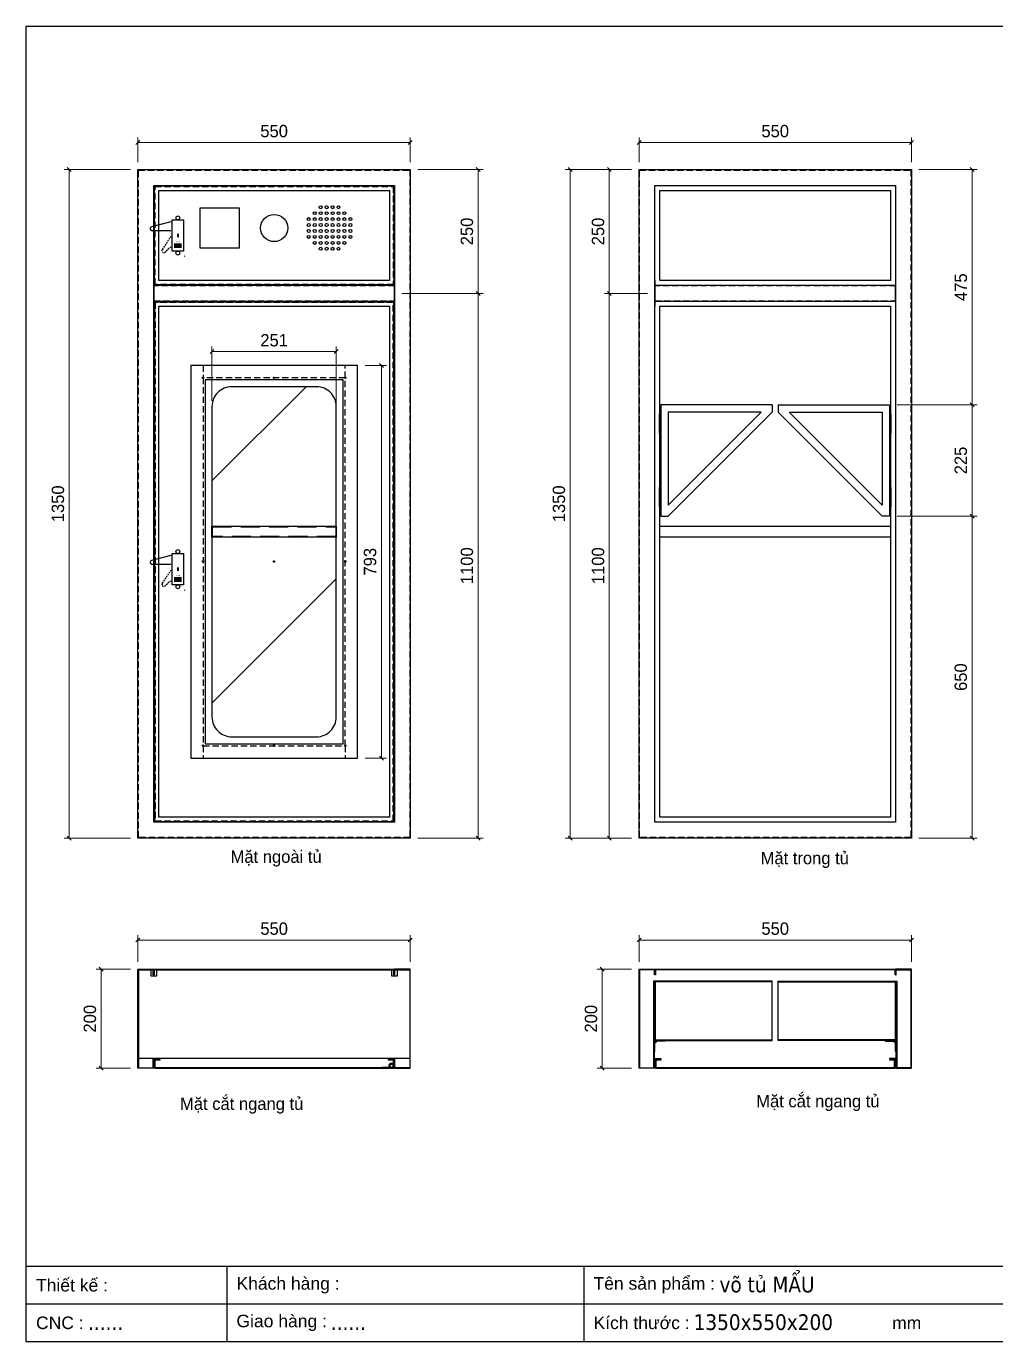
# Model space of a CAD drawing. Header units: millimetres. Extents: x 0 to 3757, y 0 to 2656.
# Drawn here: x 0 to 1958, y 0 to 2656 of the extents above; entities that cross this region are included whole.
import ezdxf
from ezdxf.enums import TextEntityAlignment as Align

# ---------------------------------------------------------------- set-up
doc = ezdxf.new("R2010")
doc.units = ezdxf.units.MM
doc.linetypes.add('HIDDEN2', pattern=[4.7625, 3.175, -1.5875])
doc.linetypes.add('HIDDENX2', pattern=[19.05, 12.7, -6.35])
doc.layers.add('bc', color=5, linetype='Continuous', lineweight=30)
doc.layers.add('DIM', color=253, linetype='Continuous')
doc.layers.add('FIRE PROTECTION', color=1, linetype='Continuous')
doc.styles.add('Arial', font='arial.ttf')
doc.styles.add('Tahoma (Input Text)', font='tahoma.ttf')
doc.dimstyles.new('Dim-25', dxfattribs={"dimtxt": 25, "dimasz": 8, "dimexe": 10, "dimexo": 15, "dimgap": 10, "dimtad": 1, "dimdec": 0, "dimtxsty": 'Standard', "dimblk": 'OBLIQUE', "dimcen": 10, "dimclrd": 5, "dimclre": 5, "dimclrt": 3, "dimazin": 3, "dimtfac": 1, "dimtdec": 0, "dimtmove": 0, "dimatfit": 3, "dimldrblk": 'OBLIQUE', "dimlwd": 9, "dimlwe": 9})

# ---------------------------------------------------------------- blocks, each defined once
blk = doc.blocks.new('*D1')
at = {"color": 0, "linetype": 'ByBlock', "lineweight": -2}
for p, q in [((1241.4, 2425.9), (1233.4, 2417.9)), ((1783.4, 2417.9), (1791.4, 2425.9))]:
    blk.add_line(p, q, dxfattribs=at)
at = {"layer": 'Defpoints', "color": 0, "transparency": 16777216}
for p in [(1787.4, 2421.9), (1237.4, 2367.1), (1787.4, 2367.1)]:
    blk.add_point(p, dxfattribs=at)
at = {"layer": 'DIM', "color": 5, "lineweight": 9, "transparency": 16777216}
for p, q in [((1237.4, 2382.1), (1237.4, 2431.9)), ((1237.4, 2421.9), (1787.4, 2421.9)), ((1787.4, 2382.1), (1787.4, 2431.9))]:
    blk.add_line(p, q, dxfattribs=at)
at = {"layer": 'DIM', "color": 3, "transparency": 16777216, "insert": (1512.4, 2444.7), "char_height": 25, "attachment_point": 5}
blk.add_mtext('550', dxfattribs=at)
blk = doc.blocks.new('_Oblique')
at = {"color": 0, "linetype": 'ByBlock', "lineweight": -2}
blk.add_line((-0.5, -0.5), (0.5, 0.5), dxfattribs=at)
blk = doc.blocks.new('*D2')
at = {"color": 0, "linetype": 'ByBlock', "lineweight": -2}
for p, q in [((1102.5, 2363.1), (1094.5, 2371.1)), ((1094.5, 1021.1), (1102.5, 1013.1))]:
    blk.add_line(p, q, dxfattribs=at)
at = {"layer": 'Defpoints', "color": 0, "transparency": 16777216}
for p in [(1237.4, 2367.1), (1098.5, 1017.1), (1237.4, 1017.1)]:
    blk.add_point(p, dxfattribs=at)
at = {"layer": 'DIM', "color": 5, "lineweight": 9, "transparency": 16777216}
for p, q in [((1222.4, 2367.1), (1088.5, 2367.1)), ((1098.5, 2367.1), (1098.5, 1017.1)), ((1222.4, 1017.1), (1088.5, 1017.1))]:
    blk.add_line(p, q, dxfattribs=at)
at = {"layer": 'DIM', "color": 3, "transparency": 16777216, "insert": (1075.7, 1692.1), "char_height": 25, "attachment_point": 5, "rotation": 90}
blk.add_mtext('1350', dxfattribs=at)
blk = doc.blocks.new('*D3')
at = {"color": 0, "linetype": 'ByBlock', "lineweight": -2}
for p, q in [((1241.4, 815.2), (1233.4, 807.2)), ((1783.4, 807.2), (1791.4, 815.2))]:
    blk.add_line(p, q, dxfattribs=at)
at = {"layer": 'Defpoints', "color": 0, "transparency": 16777216}
for p in [(1787.4, 811.2), (1237.4, 752.2), (1787.4, 752.2)]:
    blk.add_point(p, dxfattribs=at)
at = {"layer": 'DIM', "color": 5, "lineweight": 9, "transparency": 16777216}
for p, q in [((1237.4, 767.2), (1237.4, 821.2)), ((1237.4, 811.2), (1787.4, 811.2)), ((1787.4, 767.2), (1787.4, 821.2))]:
    blk.add_line(p, q, dxfattribs=at)
at = {"layer": 'DIM', "color": 3, "transparency": 16777216, "insert": (1512.4, 834), "char_height": 25, "attachment_point": 5}
blk.add_mtext('550', dxfattribs=at)
blk = doc.blocks.new('*D4')
at = {"color": 0, "linetype": 'ByBlock', "lineweight": -2}
for p, q in [((1167.1, 748.2), (1159.1, 756.2)), ((1159.1, 556.2), (1167.1, 548.2))]:
    blk.add_line(p, q, dxfattribs=at)
at = {"layer": 'Defpoints', "color": 0, "transparency": 16777216}
for p in [(1237.4, 752.2), (1163.1, 552.2), (1237.4, 552.2)]:
    blk.add_point(p, dxfattribs=at)
at = {"layer": 'DIM', "color": 5, "lineweight": 9, "transparency": 16777216}
for p, q in [((1222.4, 752.2), (1153.1, 752.2)), ((1163.1, 752.2), (1163.1, 552.2)), ((1222.4, 552.2), (1153.1, 552.2))]:
    blk.add_line(p, q, dxfattribs=at)
at = {"layer": 'DIM', "color": 3, "transparency": 16777216, "insert": (1140.4, 652.2), "char_height": 25, "attachment_point": 5, "rotation": 90}
blk.add_mtext('200', dxfattribs=at)
blk = doc.blocks.new('*D6')
at = {"color": 0, "linetype": 'ByBlock', "lineweight": -2}
for p, q in [((229.5, 815.2), (221.5, 807.2)), ((771.5, 807.2), (779.5, 815.2))]:
    blk.add_line(p, q, dxfattribs=at)
at = {"layer": 'Defpoints', "color": 0, "transparency": 16777216}
for p in [(775.5, 811.2), (225.5, 752.2), (775.5, 752.2)]:
    blk.add_point(p, dxfattribs=at)
at = {"layer": 'DIM', "color": 5, "lineweight": 9, "transparency": 16777216}
for p, q in [((225.5, 767.2), (225.5, 821.2)), ((225.5, 811.2), (775.5, 811.2)), ((775.5, 767.2), (775.5, 821.2))]:
    blk.add_line(p, q, dxfattribs=at)
at = {"layer": 'DIM', "color": 3, "transparency": 16777216, "insert": (500.5, 834), "char_height": 25, "attachment_point": 5}
blk.add_mtext('550', dxfattribs=at)
blk = doc.blocks.new('*D7')
at = {"color": 0, "linetype": 'ByBlock', "lineweight": -2}
for p, q in [((229.5, 2425.9), (221.5, 2417.9)), ((771.5, 2417.9), (779.5, 2425.9))]:
    blk.add_line(p, q, dxfattribs=at)
at = {"layer": 'Defpoints', "color": 0, "transparency": 16777216}
for p in [(775.5, 2421.9), (225.5, 2367.1), (775.5, 2367.1)]:
    blk.add_point(p, dxfattribs=at)
at = {"layer": 'DIM', "color": 5, "lineweight": 9, "transparency": 16777216}
for p, q in [((225.5, 2382.1), (225.5, 2431.9)), ((225.5, 2421.9), (775.5, 2421.9)), ((775.5, 2382.1), (775.5, 2431.9))]:
    blk.add_line(p, q, dxfattribs=at)
at = {"layer": 'DIM', "color": 3, "transparency": 16777216, "insert": (500.5, 2444.7), "char_height": 25, "attachment_point": 5}
blk.add_mtext('550', dxfattribs=at)
blk = doc.blocks.new('*D8')
at = {"color": 0, "linetype": 'ByBlock', "lineweight": -2}
for p, q in [((90.6, 2363.1), (82.6, 2371.1)), ((82.6, 1021.1), (90.6, 1013.1))]:
    blk.add_line(p, q, dxfattribs=at)
at = {"layer": 'Defpoints', "color": 0, "transparency": 16777216}
for p in [(225.5, 2367.1), (86.6, 1017.1), (225.5, 1017.1)]:
    blk.add_point(p, dxfattribs=at)
at = {"layer": 'DIM', "color": 5, "lineweight": 9, "transparency": 16777216}
for p, q in [((210.5, 2367.1), (76.6, 2367.1)), ((86.6, 2367.1), (86.6, 1017.1)), ((210.5, 1017.1), (76.6, 1017.1))]:
    blk.add_line(p, q, dxfattribs=at)
at = {"layer": 'DIM', "color": 3, "transparency": 16777216, "insert": (63.9, 1692.1), "char_height": 25, "attachment_point": 5, "rotation": 90}
blk.add_mtext('1350', dxfattribs=at)
blk = doc.blocks.new('*D9')
at = {"color": 0, "linetype": 'ByBlock', "lineweight": -2}
for p, q in [((916.6, 2363.1), (908.6, 2371.1)), ((908.6, 2121.1), (916.6, 2113.1))]:
    blk.add_line(p, q, dxfattribs=at)
at = {"layer": 'Defpoints', "color": 0, "transparency": 16777216}
for p in [(775.5, 2367.1), (912.6, 2367.1), (743.5, 2117.1)]:
    blk.add_point(p, dxfattribs=at)
at = {"layer": 'DIM', "color": 5, "lineweight": 9, "transparency": 16777216}
for p, q in [((790.5, 2367.1), (922.6, 2367.1)), ((912.6, 2117.1), (912.6, 2367.1)), ((758.5, 2117.1), (922.6, 2117.1))]:
    blk.add_line(p, q, dxfattribs=at)
at = {"layer": 'DIM', "color": 3, "transparency": 16777216, "insert": (889.9, 2242.1), "char_height": 25, "attachment_point": 5, "rotation": 90}
blk.add_mtext('250', dxfattribs=at)
blk = doc.blocks.new('*D10')
at = {"color": 0, "linetype": 'ByBlock', "lineweight": -2}
for p, q in [((155.3, 748.2), (147.3, 756.2)), ((147.3, 556.2), (155.3, 548.2))]:
    blk.add_line(p, q, dxfattribs=at)
at = {"layer": 'Defpoints', "color": 0, "transparency": 16777216}
for p in [(225.5, 752.2), (151.3, 552.2), (225.5, 552.2)]:
    blk.add_point(p, dxfattribs=at)
at = {"layer": 'DIM', "color": 5, "lineweight": 9, "transparency": 16777216}
for p, q in [((210.5, 752.2), (141.3, 752.2)), ((151.3, 752.2), (151.3, 552.2)), ((210.5, 552.2), (141.3, 552.2))]:
    blk.add_line(p, q, dxfattribs=at)
at = {"layer": 'DIM', "color": 3, "transparency": 16777216, "insert": (128.5, 652.2), "char_height": 25, "attachment_point": 5, "rotation": 90}
blk.add_mtext('200', dxfattribs=at)
blk = doc.blocks.new('*D11')
at = {"color": 0, "linetype": 'ByBlock', "lineweight": -2}
for p, q in [((1181.4, 2363.1), (1173.4, 2371.1)), ((1173.4, 2121.1), (1181.4, 2113.1))]:
    blk.add_line(p, q, dxfattribs=at)
at = {"layer": 'Defpoints', "color": 0, "transparency": 16777216}
for p in [(1237.4, 2367.1), (1177.4, 2117.1), (1269.4, 2117.1)]:
    blk.add_point(p, dxfattribs=at)
at = {"layer": 'DIM', "color": 5, "lineweight": 9, "transparency": 16777216}
for p, q in [((1222.4, 2367.1), (1167.4, 2367.1)), ((1177.4, 2367.1), (1177.4, 2117.1)), ((1254.4, 2117.1), (1167.4, 2117.1))]:
    blk.add_line(p, q, dxfattribs=at)
at = {"layer": 'DIM', "color": 3, "transparency": 16777216, "insert": (1154.7, 2242.1), "char_height": 25, "attachment_point": 5, "rotation": 90}
blk.add_mtext('250', dxfattribs=at)
blk = doc.blocks.new('*D14')
at = {"color": 0, "linetype": 'ByBlock', "lineweight": -2}
for p, q in [((379, 2003.5), (371, 1995.5)), ((622, 1995.5), (630, 2003.5))]:
    blk.add_line(p, q, dxfattribs=at)
at = {"layer": 'Defpoints', "color": 0, "ltscale": 3, "transparency": 16777216}
for p in [(626, 1999.5), (375, 1884.9), (626, 1877.2)]:
    blk.add_point(p, dxfattribs=at)
at = {"layer": 'DIM', "color": 5, "lineweight": 9, "ltscale": 3, "transparency": 16777216}
for p, q in [((375, 1899.9), (375, 2009.5)), ((375, 1999.5), (626, 1999.5)), ((626, 1892.2), (626, 2009.5))]:
    blk.add_line(p, q, dxfattribs=at)
at = {"layer": 'DIM', "color": 3, "ltscale": 3, "transparency": 16777216, "insert": (500.5, 2022.3), "char_height": 25, "attachment_point": 5}
blk.add_mtext('251', dxfattribs=at)
blk = doc.blocks.new('*D15')
at = {"color": 0, "linetype": 'ByBlock', "lineweight": -2}
for p, q in [((721.1, 1967.6), (713.1, 1975.6)), ((713.1, 1182.6), (721.1, 1174.6))]:
    blk.add_line(p, q, dxfattribs=at)
at = {"layer": 'Defpoints', "color": 0, "ltscale": 3, "transparency": 16777216}
for p in [(669, 1971.6), (669, 1178.6), (717.1, 1178.6)]:
    blk.add_point(p, dxfattribs=at)
at = {"layer": 'DIM', "color": 5, "lineweight": 9, "ltscale": 3, "transparency": 16777216}
for p, q in [((684, 1971.6), (727.1, 1971.6)), ((717.1, 1971.6), (717.1, 1178.6)), ((684, 1178.6), (727.1, 1178.6))]:
    blk.add_line(p, q, dxfattribs=at)
at = {"layer": 'DIM', "color": 3, "ltscale": 3, "transparency": 16777216, "insert": (694.3, 1575.2), "char_height": 25, "attachment_point": 5, "rotation": 90}
blk.add_mtext('793', dxfattribs=at)
blk = doc.blocks.new('A$C67844AE1')
at = {"color": 1}
for p, q in [((19, 20), (21, 20)), ((20, 19), (20, 21))]:
    blk.add_line(p, q, dxfattribs=at)
for points in [[(20, 22), (0, 22), (0, 21), (18.3, 21)], [(22, 20), (22, 0), (21, 0), (21, 18.3)]]:
    blk.add_lwpolyline(points, dxfattribs=at)
blk.add_circle((20, 20), 2, dxfattribs=at)
blk = doc.blocks.new('khoado')
at = {"color": 1}
for p, q in [((0, 70), (-39, 59.9)), ((0, 52), (-38, 52))]:
    blk.add_line(p, q, dxfattribs=at)
at = {"color": 1, "linetype": 'HIDDEN2'}
for p, q in [((0, 40.7), (-17.3, 14.2)), ((0, 19.3), (-11.3, 9))]:
    blk.add_line(p, q, dxfattribs=at)
at = {"color": 1, "lineweight": -3}
for p, q in [((13, 45.9), (13, 39.1)), ((15, 45.9), (15, 39.1)), ((6.5, 25.4), (21.5, 25.4)), ((6.5, 23.7), (21.5, 23.7)), ((6.5, 22), (21.5, 22)), ((6.5, 20.3), (21.5, 20.3)), ((6.5, 18.6), (21.5, 18.6)), ((27, 1), (28, 0))]:
    blk.add_line(p, q, dxfattribs=at)
at = {"color": 1}
blk.add_arc((-38, 56), 4, 104.5563, 270, dxfattribs=at)
at = {"color": 1, "linetype": 'HIDDEN2'}
blk.add_arc((-14, 12), 4, 146.7823, 312.226, dxfattribs=at)
at = {"color": 1, "lineweight": -3, "insert": (14, 29.6), "char_height": 2.5, "width": 15, "attachment_point": 5}
blk.add_mtext('{\\f.VnArial|b0|i0|c0|p34;PUSH}', dxfattribs=at)
blk = doc.blocks.new('*D20')
at = {"color": 0, "linetype": 'ByBlock', "lineweight": -2}
for p, q in [((916.6, 2113.1), (908.6, 2121.1)), ((908.6, 1021.1), (916.6, 1013.1))]:
    blk.add_line(p, q, dxfattribs=at)
at = {"layer": 'Defpoints', "color": 0, "ltscale": 3, "transparency": 16777216}
for p in [(743.5, 2117.1), (775.5, 1017.1), (912.6, 1017.1)]:
    blk.add_point(p, dxfattribs=at)
at = {"layer": 'DIM', "color": 5, "lineweight": 9, "ltscale": 3, "transparency": 16777216}
for p, q in [((758.5, 2117.1), (922.6, 2117.1)), ((912.6, 2117.1), (912.6, 1017.1)), ((790.5, 1017.1), (922.6, 1017.1))]:
    blk.add_line(p, q, dxfattribs=at)
at = {"layer": 'DIM', "color": 3, "ltscale": 3, "transparency": 16777216, "insert": (889.9, 1567.1), "char_height": 25, "attachment_point": 5, "rotation": 90}
blk.add_mtext('1100', dxfattribs=at)
blk = doc.blocks.new('*D21')
at = {"color": 0, "linetype": 'ByBlock', "lineweight": -2}
for p, q in [((1181.4, 2113.1), (1173.4, 2121.1)), ((1173.4, 1021.1), (1181.4, 1013.1))]:
    blk.add_line(p, q, dxfattribs=at)
at = {"layer": 'Defpoints', "color": 0, "ltscale": 3, "transparency": 16777216}
for p in [(1269.4, 2117.1), (1177.4, 1017.1), (1237.4, 1017.1)]:
    blk.add_point(p, dxfattribs=at)
at = {"layer": 'DIM', "color": 5, "lineweight": 9, "ltscale": 3, "transparency": 16777216}
for p, q in [((1254.4, 2117.1), (1167.4, 2117.1)), ((1177.4, 2117.1), (1177.4, 1017.1)), ((1222.4, 1017.1), (1167.4, 1017.1))]:
    blk.add_line(p, q, dxfattribs=at)
at = {"layer": 'DIM', "color": 3, "ltscale": 3, "transparency": 16777216, "insert": (1154.7, 1567.1), "char_height": 25, "attachment_point": 5, "rotation": 90}
blk.add_mtext('1100', dxfattribs=at)
blk = doc.blocks.new('*D22')
at = {"color": 0, "linetype": 'ByBlock', "lineweight": -2}
for p, q in [((1914.1, 1663.1), (1906.1, 1671.1)), ((1906.1, 1021.1), (1914.1, 1013.1))]:
    blk.add_line(p, q, dxfattribs=at)
at = {"layer": 'Defpoints', "color": 0, "ltscale": 3, "transparency": 16777216}
for p in [(1743.4, 1667.1), (1910.1, 1667.1), (1787.4, 1017.1)]:
    blk.add_point(p, dxfattribs=at)
at = {"layer": 'DIM', "color": 5, "lineweight": 9, "ltscale": 3, "transparency": 16777216}
for p, q in [((1758.4, 1667.1), (1920.1, 1667.1)), ((1910.1, 1017.1), (1910.1, 1667.1)), ((1802.4, 1017.1), (1920.1, 1017.1))]:
    blk.add_line(p, q, dxfattribs=at)
at = {"layer": 'DIM', "color": 3, "ltscale": 3, "transparency": 16777216, "insert": (1887.3, 1342.1), "char_height": 25, "attachment_point": 5, "rotation": 90}
blk.add_mtext('650', dxfattribs=at)
blk = doc.blocks.new('*D23')
at = {"color": 0, "linetype": 'ByBlock', "lineweight": -2}
for p, q in [((1914.1, 1888.1), (1906.1, 1896.1)), ((1906.1, 1671.1), (1914.1, 1663.1))]:
    blk.add_line(p, q, dxfattribs=at)
at = {"layer": 'Defpoints', "color": 0, "ltscale": 3, "transparency": 16777216}
for p in [(1743.4, 1892.1), (1910.1, 1892.1), (1743.4, 1667.1)]:
    blk.add_point(p, dxfattribs=at)
at = {"layer": 'DIM', "color": 5, "lineweight": 9, "ltscale": 3, "transparency": 16777216}
for p, q in [((1758.4, 1892.1), (1920.1, 1892.1)), ((1910.1, 1667.1), (1910.1, 1892.1)), ((1758.4, 1667.1), (1920.1, 1667.1))]:
    blk.add_line(p, q, dxfattribs=at)
at = {"layer": 'DIM', "color": 3, "ltscale": 3, "transparency": 16777216, "insert": (1887.3, 1779.6), "char_height": 25, "attachment_point": 5, "rotation": 90}
blk.add_mtext('225', dxfattribs=at)
blk = doc.blocks.new('*D24')
at = {"color": 0, "linetype": 'ByBlock', "lineweight": -2}
for p, q in [((1914.1, 2363.1), (1906.1, 2371.1)), ((1906.1, 1896.1), (1914.1, 1888.1))]:
    blk.add_line(p, q, dxfattribs=at)
at = {"layer": 'Defpoints', "color": 0, "ltscale": 3, "transparency": 16777216}
for p in [(1787.4, 2367.1), (1910.1, 2367.1), (1743.4, 1892.1)]:
    blk.add_point(p, dxfattribs=at)
at = {"layer": 'DIM', "color": 5, "lineweight": 9, "ltscale": 3, "transparency": 16777216}
for p, q in [((1802.4, 2367.1), (1920.1, 2367.1)), ((1910.1, 1892.1), (1910.1, 2367.1)), ((1758.4, 1892.1), (1920.1, 1892.1))]:
    blk.add_line(p, q, dxfattribs=at)
at = {"layer": 'DIM', "color": 3, "ltscale": 3, "transparency": 16777216, "insert": (1887.4, 2129.6), "char_height": 25, "attachment_point": 5, "rotation": 90}
blk.add_mtext('475', dxfattribs=at)
blk = doc.blocks.new('khungtenAsean2')
at = {"color": 7}
for p, q in [((2970, -1980), (0, -1980)), ((320, -1980), (320, -2100)), ((890, -1980), (890, -2100)), ((2020, -2040), (0, -2040))]:
    blk.add_line(p, q, dxfattribs=at)
blk.add_lwpolyline([(0, 0), (2970, 0), (2970, -2100), (0, -2100)], close=True, dxfattribs=at)
at = {"color": 2, "char_height": 20, "width": 917.634, "attachment_point": 4, "style": 'Arial'}
for s, insert in [('  Tên sản phẩm :', (890, -2010)), ('  Thiết kế :', (0, -2010)), ('  Khách hàng :', (320, -2010)), ('  Giao hàng :', (320, -2070)), ('  CNC :', (0, -2070)), ('  Kích thước :', (890, -2070)), ('mm', (1382.3, -2070))]:
    blk.add_mtext(s, dxfattribs=dict(at, insert=insert))
at = {"color": 1, "style": 'Tahoma (Input Text)', "flags": 8}
for tag, p in [('#03', (506.6, -2019.3)), ('#01', (137.1, -2021.3)), ('#05', (1106.6, -2021.3)), ('#07', (1834.7, -2021.3)), ('#09', (2146.7, -2021.3)), ('#02', (98.5, -2081.3)), ('#04', (486.1, -2081.3)), ('#06', (1065.3, -2081.3)), ('#08', (1817.4, -2081.3)), ('#10', (2146.7, -2081.3))]:
    blk.add_attdef(tag, p, '', height=25, dxfattribs=at)
blk.add_attdef('#11', text='', height=25, dxfattribs=at).set_placement((2915, -2067.3), align=Align.CENTER)
blk = doc.blocks.new('ggggggggi')
at = {"layer": 'bc', "linetype": 'Continuous', "lineweight": 18}
for p, q in [((-7182, -46852.2), (-7182, -46891.6)), ((-7178.9, -46852.2), (-7182, -46852.2)), ((-7178.9, -46891.6), (-7178.9, -46852.2)), ((-7178.9, -46864.7), (-7182, -46864.7)), ((-7178.9, -46877.5), (-7182, -46877.5)), ((-7182, -46891.6), (-7178.9, -46891.6)), ((-7182, -47039.7), (-7182, -47000.4)), ((-7182, -47000.4), (-7178.9, -47000.4)), ((-7178.9, -47014.5), (-7182, -47014.5)), ((-7178.9, -47000.4), (-7178.9, -47039.7)), ((-7178.9, -47027.2), (-7182, -47027.2)), ((-7178.9, -47039.7), (-7182, -47039.7))]:
    blk.add_line(p, q, dxfattribs=at)
at = {"layer": 'FIRE PROTECTION', "linetype": 'Continuous'}
for p, q in [((-7178.9, -47058.4), (-7178.9, -46833.4)), ((-7178.9, -46833.4), (-7163.9, -46833.4)), ((-6953.9, -47043.4), (-7163.9, -46833.4)), ((-7163.9, -47043.4), (-7163.9, -46855.8)), ((-6976.4, -47043.4), (-7163.9, -46855.8)), ((-6976.4, -47043.4), (-7163.9, -47043.4)), ((-6953.9, -47058.4), (-6953.9, -47043.4)), ((-6953.9, -47058.4), (-7178.9, -47058.4))]:
    blk.add_line(p, q, dxfattribs=at)

msp = doc.modelspace()

# ---------------------------------------------------------------- hatches: boundary and pattern name
h = msp.add_hatch()
h.set_pattern_fill('ANSI31', color=4, scale=10, style=0)
h.set_pattern_definition([(45, (-1426281.28, -844793.4), (-224.5064, 224.5064), [])])
h.paths.add_polyline_path([(375, 1261.6, 0.414214), (415, 1221.6), (586, 1221.6, 0.414214), (626, 1261.6), (626, 1888.6, 0.414214), (586, 1928.6), (415, 1928.6, 0.414214), (375, 1888.6)])

# ---------------------------------------------------------------- linework, layer by layer
at = {"color": 7, "linetype": 'HIDDENX2'}
for p, q in [((357, 1971.6), (357, 1946.6)), ((644, 1946.6), (644, 1971.6)), ((357, 1203.6), (357, 1178.6)), ((644, 1203.6), (644, 1178.6))]:
    msp.add_line(p, q, dxfattribs=at)
at = {"color": 1}
for p, q in [((736.7, 560.7), (741.8, 560.7)), ((718.2, 554.7), (736.6, 554.7)), ((718.2, 554.7), (718.2, 553.2)), ((736.7, 553.2), (718.2, 553.2)), ((732.4, 556.7), (733.8, 557)), ((736.7, 554.7), (741.8, 554.7))]:
    msp.add_line(p, q, dxfattribs=at)
at = {"color": 7}
for points in [[(225.5, 2367.1), (775.5, 2367.1), (775.5, 1017.1), (225.5, 1017.1)], [(1237.4, 2367.1), (1787.4, 2367.1), (1787.4, 1017.1), (1237.4, 1017.1)], [(257.5, 2335.1), (743.5, 2335.1), (743.5, 1049.1), (257.5, 1049.1)], [(1269.4, 2335.1), (1755.4, 2335.1), (1755.4, 1049.1), (1269.4, 1049.1)], [(257.5, 2101.1), (743.5, 2101.1), (743.5, 2133.1), (257.5, 2133.1)], [(1269.4, 2101.1), (1755.4, 2101.1), (1755.4, 2133.1), (1269.4, 2133.1)], [(332, 1178.6), (669, 1178.6), (669, 1971.6), (332, 1971.6)], [(256.5, 741.2), (256.5, 751.2), (226.5, 751.2), (226.5, 553.2), (256.5, 553.2), (256.5, 572.2), (269.5, 572.2), (269.5, 571.2), (257.5, 571.2), (257.5, 552.2), (225.5, 552.2), (225.5, 752.2), (257.5, 752.2), (257.5, 741.2)], [(742.5, 741.2), (742.5, 751.2), (258.5, 751.2), (258.5, 741.2), (257.5, 741.2), (257.5, 752.2), (743.5, 752.2), (743.5, 741.2)], [(744.5, 741.2), (744.5, 751.2), (774.5, 751.2), (774.5, 553.2), (744.5, 553.2), (744.5, 572.2), (731.5, 572.2), (731.5, 571.2), (743.5, 571.2), (743.5, 552.2), (775.5, 552.2), (775.5, 752.2), (743.5, 752.2), (743.5, 741.2)], [(1268.4, 741.2), (1268.4, 751.2), (1238.4, 751.2), (1238.4, 553.2), (1268.4, 553.2), (1268.4, 572.2), (1281.4, 572.2), (1281.4, 571.2), (1269.4, 571.2), (1269.4, 552.2), (1237.4, 552.2), (1237.4, 752.2), (1269.4, 752.2), (1269.4, 741.2)], [(1754.4, 741.2), (1754.4, 751.2), (1270.4, 751.2), (1270.4, 741.2), (1269.4, 741.2), (1269.4, 752.2), (1755.4, 752.2), (1755.4, 741.2)], [(1756.4, 741.2), (1756.4, 751.2), (1786.4, 751.2), (1786.4, 553.2), (1756.4, 553.2), (1756.4, 572.2), (1743.4, 572.2), (1743.4, 571.2), (1755.4, 571.2), (1755.4, 552.2), (1787.4, 552.2), (1787.4, 752.2), (1755.4, 752.2), (1755.4, 741.2)], [(731, 569.2), (741, 569.2), (741, 553.2), (260, 553.2), (260, 569.2), (270, 569.2), (270, 570.2), (259, 570.2), (259, 552.2), (742, 552.2), (742, 570.2), (731, 570.2)], [(1742.9, 569.2), (1752.9, 569.2), (1752.9, 553.2), (1271.9, 553.2), (1271.9, 569.2), (1281.9, 569.2), (1281.9, 570.2), (1270.9, 570.2), (1270.9, 552.2), (1753.9, 552.2), (1753.9, 570.2), (1742.9, 570.2)]]:
    msp.add_lwpolyline(points, close=True, dxfattribs=at)
at = {"color": 7, "linetype": 'HIDDENX2'}
for points in [[(226.5, 2366.1), (774.5, 2366.1), (774.5, 1018.1), (226.5, 1018.1)], [(1238.4, 2366.1), (1786.4, 2366.1), (1786.4, 1018.1), (1238.4, 1018.1)], [(257.5, 2102.1), (743.5, 2102.1), (743.5, 2132.1), (257.5, 2132.1)], [(1269.4, 2102.1), (1755.4, 2102.1), (1755.4, 2132.1), (1269.4, 2132.1)], [(357, 1203.6), (644, 1203.6), (644, 1946.6), (357, 1946.6)]]:
    msp.add_lwpolyline(points, close=True, dxfattribs=at)
at = {"color": 6}
for points in [[(259, 2334.1), (742, 2334.1), (742, 2134.1), (259, 2134.1)], [(259, 1050.6), (742, 1050.6), (742, 2099.6), (259, 2099.6)]]:
    msp.add_lwpolyline(points, close=True, dxfattribs=at)
at = {"color": 6, "linetype": 'HIDDENX2'}
for points in [[(260, 2333.1), (741, 2333.1), (741, 2135.1), (260, 2135.1)], [(260, 1051.6), (741, 1051.6), (741, 2098.6), (260, 2098.6)]]:
    msp.add_lwpolyline(points, close=True, dxfattribs=at)
at = {"color": 7}
for points in [[(267.5, 2143.1), (267.5, 2325.1), (733.5, 2325.1), (733.5, 2143.1)], [(1279.4, 2143.1), (1279.4, 2325.1), (1745.4, 2325.1), (1745.4, 2143.1)], [(257.5, 2143.1), (257.5, 2091.1)], [(733.5, 2143.1), (267.5, 2143.1)], [(1269.4, 2143.1), (1269.4, 2091.1)], [(1745.4, 2143.1), (1279.4, 2143.1)], [(733.5, 2091.1), (733.5, 1059.1), (267.5, 1059.1), (267.5, 2091.1)], [(267.5, 2091.1), (733.5, 2091.1)], [(1745.4, 2091.1), (1745.4, 1059.1), (1279.4, 1059.1), (1279.4, 2091.1)], [(1279.4, 2091.1), (1745.4, 2091.1)]]:
    msp.add_lwpolyline(points, dxfattribs=at)
at = {"color": 2}
for points in [[(350.5, 2209.1), (430.5, 2209.1), (430.5, 2289.1), (350.5, 2289.1)], [(294.5, 2265.6), (317.5, 2265.6), (317.5, 2202.6), (294.5, 2202.6)], [(294.5, 1591.6), (317.5, 1591.6), (317.5, 1528.6), (294.5, 1528.6)]]:
    msp.add_lwpolyline(points, close=True, dxfattribs=at)
at = {"color": 4}
msp.add_lwpolyline([(361, 1207.6), (640, 1207.6), (640, 1942.6), (361, 1942.6)], close=True, dxfattribs=at)
at = {"color": 2}
msp.add_lwpolyline([(415, 1221.6), (586, 1221.6, 0.414214), (626, 1261.6), (626, 1888.6, 0.414214), (586, 1928.6), (415, 1928.6, 0.414214), (375, 1888.6), (375, 1261.6, 0.414214)], format="xyb", close=True, dxfattribs=at)
at = {"color": 3, "ltscale": 3}
for points in [[(375, 1647.1), (626, 1647.1), (626, 1625.1), (375, 1625.1)], [(1279.4, 1647.1), (1745.4, 1647.1), (1745.4, 1625.1), (1279.4, 1625.1)]]:
    msp.add_lwpolyline(points, close=True, dxfattribs=at)
at = {"color": 3, "linetype": 'HIDDENX2', "ltscale": 3}
msp.add_lwpolyline([(376.2, 1645.9), (624.8, 1645.9), (624.8, 1626.3), (376.2, 1626.3)], close=True, dxfattribs=at)
at = {"color": 3}
msp.add_lwpolyline([(737.5, 751.2), (737.5, 739.2), (749.5, 739.2), (749.5, 751.2), (774.5, 751.2), (774.5, 572.2), (226.5, 572.2), (226.5, 751.2), (251.5, 751.2), (251.5, 739.2), (263.5, 739.2), (263.5, 751.2)], close=True, dxfattribs=at)
at = {"color": 1}
for points in [[(1268.4, 728.2), (1266.9, 728.2), (1266.9, 553.2), (1268.4, 553.2)], [(1506.4, 728.2), (1268.4, 728.2), (1268.4, 608.2), (1506.4, 608.2)], [(1506.4, 726.7), (1269.9, 726.7), (1269.9, 609.7), (1506.4, 609.7)], [(1518.4, 728.2), (1756.4, 728.2), (1756.4, 608.2), (1518.4, 608.2)], [(1518.4, 726.7), (1754.9, 726.7), (1754.9, 609.7), (1518.4, 609.7)], [(1756.4, 728.2), (1757.9, 728.2), (1757.9, 553.2), (1756.4, 553.2)]]:
    msp.add_lwpolyline(points, close=True, dxfattribs=at)
at = {"color": 2}
for centre, radius in [((594.5, 2291.1), 3), ((606.5, 2291.1), 3), ((618.5, 2291.1), 3), ((630.5, 2291.1), 3), ((306, 2269.6), 4), ((500.5, 2249.1), 27.5), ((570.5, 2267.1), 3), ((570.5, 2255.1), 3), ((582.5, 2279.1), 3), ((582.5, 2267.1), 3), ((582.5, 2255.1), 3), ((594.5, 2279.1), 3), ((594.5, 2267.1), 3), ((594.5, 2255.1), 3), ((606.5, 2279.1), 3), ((606.5, 2267.1), 3), ((606.5, 2255.1), 3), ((618.5, 2279.1), 3), ((618.5, 2267.1), 3), ((618.5, 2255.1), 3), ((630.5, 2279.1), 3), ((630.5, 2267.1), 3), ((630.5, 2255.1), 3), ((642.5, 2279.1), 3), ((642.5, 2267.1), 3), ((642.5, 2255.1), 3), ((654.5, 2267.1), 3), ((654.5, 2255.1), 3), ((570.5, 2243.1), 3), ((570.5, 2231.1), 3), ((582.5, 2243.1), 3), ((582.5, 2231.1), 3), ((594.5, 2243.1), 3), ((594.5, 2231.1), 3), ((606.5, 2243.1), 3), ((606.5, 2231.1), 3), ((618.5, 2243.1), 3), ((618.5, 2231.1), 3), ((630.5, 2243.1), 3), ((630.5, 2231.1), 3), ((642.5, 2243.1), 3), ((642.5, 2231.1), 3), ((654.5, 2243.1), 3), ((654.5, 2231.1), 3), ((582.5, 2219.1), 3), ((594.5, 2219.1), 3), ((594.5, 2207.1), 3), ((606.5, 2219.1), 3), ((606.5, 2207.1), 3), ((618.5, 2219.1), 3), ((618.5, 2207.1), 3), ((630.5, 2219.1), 3), ((630.5, 2207.1), 3), ((642.5, 2219.1), 3), ((306, 2198.6), 4), ((306, 1595.6), 4), ((306, 1524.6), 4), ((736.7, 557.7), 4)]:
    msp.add_circle(centre, radius, dxfattribs=at)
at = {"ltscale": 3}
for centre in [(357, 1946.6), (500.5, 1946.6), (644, 1946.6), (357, 1575.6), (500.5, 1575.6), (644, 1575.6), (357, 1203.6), (500.5, 1203.6), (644, 1203.6)]:
    msp.add_circle(centre, 1.5, dxfattribs=at)
at = {"color": 1}
for radius, start, end in [(4.5, 41.8103, 193.4301), (3, 90, 193.4301), (3, 90, 270), (3, 267.0927, 270), (4.5, 270, 318.1897)]:
    msp.add_arc((736.7, 557.7), radius, start, end, dxfattribs=at)

# ---------------------------------------------------------------- block references
at = {"color": 7}
ref = msp.add_blockref('khungtenAsean2', (0, 2656.5), dxfattribs=dict(at, xscale=1.264982400001827, yscale=1.264982400001827, zscale=1.264982400001827))
ref.add_attrib('#06', '1350x550x200', (1347.6, 23.7), dxfattribs={"color": 1, "height": 31.625, "style": 'Tahoma (Input Text)'})
ref.add_attrib('#05', 'võ tủ MẨU', (1399.9, 99.6), dxfattribs={"color": 1, "height": 31.62, "style": 'Tahoma (Input Text)'})
ref.add_attrib('#04', '......', (614.9, 23.7), dxfattribs={"color": 1, "height": 31.62, "style": 'Tahoma (Input Text)'})
ref.add_attrib('#02', '......', (124.5, 23.7), dxfattribs={"color": 1, "height": 31.62, "style": 'Tahoma (Input Text)'})
for p in [(292, 2191.6), (292, 1517.6)]:
    msp.add_blockref('khoado', p, dxfattribs=at)
at = {"xscale": -1, "rotation": 180}
msp.add_blockref('ggggggggi', (8460.3, -45166.3), dxfattribs=at)
at = {"rotation": 180}
msp.add_blockref('ggggggggi', (-5435.6, -45166.3), dxfattribs=at)
at = {"xscale": -1}
msp.add_blockref('A$C67844AE1', (1290.4, 586.2), dxfattribs=at)
msp.add_blockref('A$C67844AE1', (1734.4, 586.2))

# ---------------------------------------------------------------- texts
at = {"color": 2, "char_height": 25, "attachment_point": 5}
for s, insert, width in [('Mặt ngoài tủ', (504.5, 975.8), 775), ('Mặt trong tủ', (1572.1, 972.9), 775), ('Mặt cắt ngang tủ', (1598.6, 482.1), 925), ('Mặt cắt ngang tủ', (435, 476.8), 775)]:
    msp.add_mtext(s, dxfattribs=dict(at, insert=insert, width=width))

# ---------------------------------------------------------------- dimensions: what is measured, and where the dimension line sits
at = {"layer": 'DIM', "color": 7}
for base, p1, p2, picture, middle in [((775.5, 2421.9), (225.5, 2367.1), (775.5, 2367.1), '*D7', (500.5, 2444.7)), ((1787.4, 2421.9), (1237.4, 2367.1), (1787.4, 2367.1), '*D1', (1512.4, 2444.7)), ((775.5, 811.2), (225.5, 752.2), (775.5, 752.2), '*D6', (500.5, 834)), ((1787.4, 811.2), (1237.4, 752.2), (1787.4, 752.2), '*D3', (1512.4, 834))]:
    dim = msp.add_linear_dim(base=base, p1=p1, p2=p2, dimstyle='Dim-25', dxfattribs=at)
    dim.commit()
    dim.dimension.update_dxf_attribs({"geometry": picture, "text_midpoint": middle})
for base, p1, p2, picture, middle in [((86.6, 1017.1), (225.5, 2367.1), (225.5, 1017.1), '*D8', (63.9, 1692.1)), ((912.6, 2367.1), (743.5, 2117.1), (775.5, 2367.1), '*D9', (889.9, 2242.1)), ((1098.5, 1017.1), (1237.4, 2367.1), (1237.4, 1017.1), '*D2', (1075.7, 1692.1)), ((1177.4, 2117.1), (1237.4, 2367.1), (1269.4, 2117.1), '*D11', (1154.7, 2242.1)), ((151.3, 552.2), (225.5, 752.2), (225.5, 552.2), '*D10', (128.5, 652.2)), ((1163.1, 552.2), (1237.4, 752.2), (1237.4, 552.2), '*D4', (1140.4, 652.2))]:
    dim = msp.add_linear_dim(base=base, p1=p1, p2=p2, angle=90, dimstyle='Dim-25', dxfattribs=at)
    dim.commit()
    dim.dimension.update_dxf_attribs({"geometry": picture, "text_midpoint": middle})
at = {"layer": 'DIM', "color": 7, "ltscale": 3}
for base, p1, p2, picture, middle in [((1910.1, 2367.1), (1743.4, 1892.1), (1787.4, 2367.1), '*D24', (1887.4, 2129.6)), ((912.6, 1017.1), (743.5, 2117.1), (775.5, 1017.1), '*D20', (889.9, 1567.1)), ((1177.4, 1017.1), (1269.4, 2117.1), (1237.4, 1017.1), '*D21', (1154.7, 1567.1)), ((1910.1, 1892.1), (1743.4, 1667.1), (1743.4, 1892.1), '*D23', (1887.3, 1779.6)), ((1910.1, 1667.1), (1787.4, 1017.1), (1743.4, 1667.1), '*D22', (1887.3, 1342.1))]:
    dim = msp.add_linear_dim(base=base, p1=p1, p2=p2, angle=90, dimstyle='Dim-25', dxfattribs=at)
    dim.commit()
    dim.dimension.update_dxf_attribs({"geometry": picture, "text_midpoint": middle})
dim = msp.add_linear_dim(base=(626, 1999.5), p1=(375, 1884.9), p2=(626, 1877.2), dimstyle='Dim-25', dxfattribs=at)
dim.commit()
dim.dimension.update_dxf_attribs({"geometry": '*D14', "text_midpoint": (500.5, 2022.3)})
dim = msp.add_linear_dim(base=(717.1, 1178.6), p1=(669, 1971.6), p2=(669, 1178.6), angle=90, dimstyle='Dim-25', dxfattribs=at)
dim.commit()
dim.dimension.update_dxf_attribs({"geometry": '*D15', "text_midpoint": (717.1, 1575.2), "dimtype": 160})

doc.saveas('drawing.dxf')
